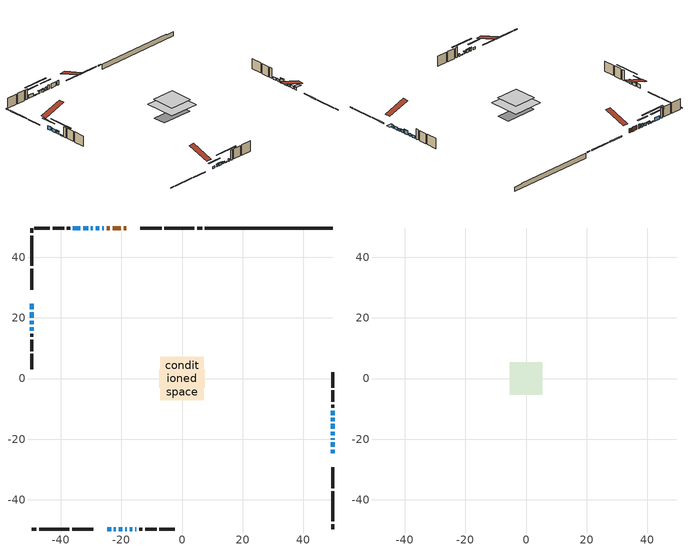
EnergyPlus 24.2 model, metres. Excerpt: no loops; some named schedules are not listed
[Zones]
conditioned space
 floor outside (Floor1 construction): -2.59,-2.59 -2.59,2.59 2.59,2.59 2.59,-2.59 z0.43
 floor adiabatic (AdiabaticFloorConstruction): -7.2,-7.2 -7.2,7.2 7.2,7.2 7.2,-7.2 z2.87
 floor foundation (Slab1 construction): -7.55,-2.97 -7.55,2.97 7.55,2.97 7.55,-2.97 z-1.95
 wall outside (RimJoist1 construction): 6.61,49.6 4.99,49.6 / -49.6,-49.6 -47.98,-49.6 / -49.6,49.6 -49.6,47.98 / 49.6,-49.6 49.6,-47.98 z0.43:0.73
 wall outside (RimJoist2 construction): 4.06,49.6 -5.82,49.6 / -47.05,-49.6 -37.18,-49.6 / -49.6,47.05 -49.6,37.18 / 49.6,-47.05 49.6,-37.18 z0.43:0.73
 wall outside (RimJoist3 construction): -6.74,49.6 -13.74,49.6 / -36.25,-49.6 -29.25,-49.6 / -49.6,36.25 -49.6,29.25 / 49.6,-36.25 49.6,-29.25 z0.43:0.73
 wall outside (AdiabaticWallConstruction 1): -18.39,49.6 -19.21,49.6 / -20.14,49.6 -22.9,49.6 / -23.83,49.6 -24.82,49.6 z0.43:2.46
 wall outside (AdiabaticWallConstruction): 49.6,-24.6 49.6,-23.49 / 49.6,-22.56 49.6,-21.07 / 49.6,-20.15 49.6,-19.64 / 49.6,-18.71 49.6,-17.49 / -22.46,-49.6 -21.84,-49.6 / -20.92,-49.6 -19.7,-49.6 / 49.6,-14.01 49.6,-13 / -15.49,-49.6 -15.07,-49.6 / 49.6,-12.07 49.6,-10.58 z0.43:1.65; -25.74,49.6 -26.36,49.6 / -33.53,49.6 -35.97,49.6 z0.43:2.06; -24.6,-49.6 -23.38,-49.6 / -18.77,-49.6 -18.16,-49.6 z0.43:1.35; -49.6,24.6 -49.6,22.77 z0.43:2.11; 49.6,-16.56 49.6,-14.94 z0.43:2.36; -27.28,49.6 -28.5,49.6 / -29.43,49.6 -30.04,49.6 z0.43:1.5; -49.6,21.85 -49.6,20.02 / -49.6,19.09 -49.6,17.87 z0.43:1.8; -30.97,49.6 -32.6,49.6 z0.43:0.84; -17.23,-49.6 -16.41,-49.6 z0.43:0.79; -49.6,16.94 -49.6,15.72 z0.43:0.89
 wall outside (Wall1 construction): -36.89,49.6 -37.92,49.6 / -14.14,-49.6 -13.11,-49.6 / -49.6,14.79 -49.6,13.76 / 49.6,-9.65 49.6,-8.63 z0.43:5.31
 wall outside (Wall2 construction): -38.85,49.6 -42.64,49.6 / -12.18,-49.6 -8.4,-49.6 / -49.6,12.84 -49.6,9.05 / 49.6,-7.7 49.6,-3.91 z0.43:5.31
 wall outside (Wall3 construction): -43.57,49.6 -48.67,49.6 / -7.47,-49.6 -2.36,-49.6 / -49.6,8.12 -49.6,3.01 / 49.6,-2.98 49.6,2.13 z0.43:5.31
 wall foundation (FoundationWall1 construction): 7.54,49.6,-1.95 7.54,49.6,0.43 45.4,49.6,0.43 45.4,49.6,0.07 49.6,49.6,0.07 49.6,49.6,-1.95
 window (WindowConstruction 13): 49.6,-24.6 49.6,-23.49 z0.43:1.65
 window (WindowConstruction 1): -25.74,49.6 -26.35,49.6 z0.43:2.05
 window (WindowConstruction 2): -24.6,-49.6 -23.38,-49.6 z0.43:1.34
 window (WindowConstruction 3): -49.6,24.6 -49.6,22.77 z0.43:2.11
 window (WindowConstruction 17): 49.6,-22.56 49.6,-21.07 z0.43:1.65
 window (WindowConstruction 18): 49.6,-20.14 49.6,-19.64 z0.43:1.65
 window (WindowConstruction 4): 49.6,-18.71 49.6,-17.49 z0.43:1.65
 window (WindowConstruction 5): 49.6,-16.56 49.6,-14.94 z0.43:2.36
 window (WindowConstruction 6): -27.28,49.6 -28.5,49.6 z0.43:1.5
 window (WindowConstruction 7): -29.43,49.6 -30.04,49.6 z0.43:1.5
 window (WindowConstruction 8): -22.46,-49.6 -21.85,-49.6 z0.43:1.65
 window (WindowConstruction 9): -20.92,-49.6 -19.7,-49.6 z0.43:1.65
 window (WindowConstruction 10): -18.77,-49.6 -18.16,-49.6 z0.43:1.34
 window (WindowConstruction 11): -49.6,21.85 -49.6,20.02 z0.43:1.8
 window (WindowConstruction 12): -49.6,19.09 -49.6,17.87 z0.43:1.8
 window (WindowConstruction 19): -30.97,49.6 -32.6,49.6 z0.43:0.84
 window (WindowConstruction 14): 49.6,-14.01 49.6,-13 z0.43:1.65
 window (WindowConstruction 20): -17.23,-49.6 -16.42,-49.6 z0.43:0.79
 window (WindowConstruction 21): -49.6,16.94 -49.6,15.72 z0.43:0.89
 window (WindowConstruction 15): -15.49,-49.6 -15.07,-49.6 z0.43:1.65
 window (WindowConstruction 16): 49.6,-12.07 49.6,-10.58 z0.43:1.65
 window (WindowConstruction): -33.53,49.6 -35.96,49.6 z0.43:2.05
 door (Door): -18.39,49.6 -19.21,49.6 z0.43:2.46
 door (Door 1): -20.14,49.6 -22.9,49.6 z0.43:2.46
 door (Door 2): -23.83,49.6 -24.82,49.6 z0.43:2.46
 ceiling adiabatic (AdiabaticFloorConstruction): 7.2,-7.2 7.2,7.2 -7.2,7.2 -7.2,-7.2 z2.87
attic - vented
 floor to conditioned space (Floor2 construction Reversed): -5.43,-5.43 -5.43,5.43 5.43,5.43 5.43,-5.43 z5.31
 roof outside (Roof1 construction): -17.46,49.6,5.31 -17.46,39.03,8.83 -14.67,39.03,8.83 -14.67,49.6,5.31; -25.53,-49.6,5.31 -25.53,-39.03,8.83 -28.32,-39.03,8.83 -28.32,-49.6,5.31; -49.6,25.53,5.31 -39.03,25.53,8.83 -39.03,28.32,8.83 -49.6,28.32,5.31; 49.6,-25.53,5.31 39.03,-25.53,8.83 39.03,-28.32,8.83 49.6,-28.32,5.31
shading: 49.6,-23.19 49.6,-24.9 52.04,-24.9 52.04,-23.19 z1.95; -28.99,49.6 -23.11,49.6 -23.11,50.01 -28.99,50.01 z4.69; -20.74,-49.6 -27.24,-49.6 -27.24,-50.01 -20.74,-50.01 z3.98; -49.6,20.14 -49.6,27.24 -50.01,27.24 -50.01,20.14 z4.75; 49.6,-17.29 49.6,-18.91 50.01,-18.91 50.01,-17.29 z1.85; 49.6,-14.74 49.6,-16.76 50.01,-16.76 50.01,-14.74 z2.56; -28.7,49.6 -27.08,49.6 -27.08,50.01 -28.7,50.01 z1.7; -30.24,49.6 -29.23,49.6 -29.23,50.01 -30.24,50.01 z1.7; -21.64,-49.6 -22.66,-49.6 -22.66,-50.01 -21.64,-50.01 z1.85; -19.5,-49.6 -21.12,-49.6 -21.12,-50.01 -19.5,-50.01 z1.85; -17.96,-49.6 -18.97,-49.6 -18.97,-50.01 -17.96,-50.01 z1.55; -49.6,19.82 -49.6,22.05 -50.01,22.05 -50.01,19.82 z2; -49.6,17.67 -49.6,19.29 -50.01,19.29 -50.01,17.67 z2; -37.98,49.6 -25.59,49.6 -25.59,50.01 -37.98,50.01 z6.22; -11.04,-49.6 -22.61,-49.6 -22.61,-50.01 -11.04,-50.01 z6.17; -49.6,10.34 -49.6,22.32 -50.01,22.32 -50.01,10.34 z6.27; -38.6,49.6 -30.89,49.6 -30.89,50.01 -38.6,50.01 z4.69
[Building]
Building 1: Terrain=Suburbs
[Site:Location]
Toronto City Centre_ON: Latitude {deg}=43.63; Longitude {deg}=-79.39; Time Zone {hr}=-5; Elevation {m}=77; Keep Site Location Information=Yes
[Site:GroundTemperature:Shallow]
5.01852, 3.26908, 3.12898, 3.95918, 7.29196, 10.6092, 13.4851, 15.3069, 15.4617, 13.9799, 11.1774, 7.9619
[Site:WaterMainsTemperature]
Calculation Method=Schedule; Temperature Schedule=mains temperature schedule
[Material] Roughness=Rough; Thermal Absorptance=0.9
Name | Thickness {m} | Conductivity {W/m-K} | Density {kg/m3} | Specific Heat {J/kg-K} | Solar Absorptance | Visible Absorptance
asphalt or fiberglass shingles | 0.00635 | 0.162714 | 1121.4 | 1465.45 | 0.4 | 0.4
ceiling loosefill ins | 0.254 | 0.0480833 | 16.02 | 1046.75 | 0.7 | 0.7
ceiling stud and cavity | 0.1397 | 0.0899514 | 65.682 | 1177.47 | 0.7 | 0.7
concrete 4.0 in. | 0.1016 | 1.803125 | 2242.8 | 837.4 | 0.7 | 0.7
concrete 8.0 in. | 0.2032 | 1.803125 | 2242.8 | 837.4 | 0.7 | 0.7
door material | 0.04445 | 0.053851 | 512.64 | 1214.23 | 0.7 | 0.7
exterior vertical ins | 0.00260004 | 0.029427 | 32.04 | 1214.23 | 0.7 | 0.7
floor covering | 0.0127 | 0.0433444 | 54.468 | 1339.84 | 0.6 | 0.6
floor rigid ins; rim joist rigid ins; wall rigid ins | 0.051816 | 0.029427 | 32.04 | 1214.23 | 0.7 | 0.7
floor rigid ins 1; wall rigid ins 1 | 0.512978 | 0.029427 | 32.04 | 1214.23 | 0.7 | 0.7
floor stud and cavity | 0.1397 | 0.0761253 | 92.3553 | 1139.71 | 0.7 | 0.7
floor stud and cavity 1 | 0.1397 | 1.75129 | 37.0049 | 1207.88 | 0.7 | 0.7
furniture material conditioned space 1 | 0.1524 | 0.115458 | 640.8 | 1214.23 | 0.6 | 0.6
gypsum board | 0.0127 | 0.160291 | 801 | 837.4 | 0.6 | 0.6
gypsum board 1 | 0.0127 | 0.160291 | 801 | 837.4 | 0.7 | 0.7
osb sheathing 0.5 in. | 0.0127 | 0.115458 | 512.64 | 1214.23 | 0.7 | 0.7
osb sheathing 0.75 in. | 0.01905 | 0.115458 | 512.64 | 1214.23 | 0.7 | 0.7
osb sheathing 2.0 in. | 0.0508 | 0.115458 | 512.64 | 1214.23 | 0.7 | 0.7
rim joist stud and cavity | 0.0508 | 0.0448274 | 125.044 | 1163.47 | 0.6 | 0.6
rim joist stud and cavity 1 | 0.0508 | 0.0346098 | 125.044 | 1163.47 | 0.6 | 0.6
rim joist stud and cavity 2 | 0.0508 | 0.0348186 | 125.044 | 1163.47 | 0.6 | 0.6
wall stud and cavity | 0.1397 | 0.469481 | 139.0536 | 1170.24 | 0.7 | 0.7
wall stud and cavity 1 | 0.1397 | 0.163249 | 139.0536 | 1170.24 | 0.7 | 0.7
wall stud and cavity 2 | 0.1397 | 0.162248 | 139.0536 | 1170.24 | 0.7 | 0.7
wall stud and cavity 3 | 0.0889 | 0.380278 | 52.3479 | 1209.89 | 0.7 | 0.7
wall stud and cavity 4 | 0.0889 | 0.391764 | 83.0341 | 1211.67 | 0.7 | 0.7
wood siding | 0.0254 | 0.102417 | 544.68 | 1172.36 | 0.4 | 0.4
wood siding 1; wood siding 2; wood siding 3 | 0.0254 | 0.102417 | 544.68 | 1172.36 | 0.7 | 0.7
[WindowMaterial:SimpleGlazingSystem]
Name | U-Factor {W/m2-K} | Solar Heat Gain Coefficient
WindowMaterial | 2.3893 | 0.58
WindowMaterial 1 | 2.83105 | 0.37
WindowMaterial 10 | 2.40861 | 0.57
WindowMaterial 11 | 2.475608 | 0.57
WindowMaterial 12 | 2.59541 | 0.53
WindowMaterial 13 | 6.76988 | 0.73
WindowMaterial 14 | 2.455735 | 0.58
WindowMaterial 15 | 6.69323 | 0.75
WindowMaterial 16 | 6.83007 | 0.71
WindowMaterial 17 | 2.79414 | 0.36
WindowMaterial 18 | 2.82537 | 0.34
WindowMaterial 19 | 2.70613 | 0.42
WindowMaterial 2 | 2.59371 | 0.47
WindowMaterial 3 | 2.33706 | 0.61
WindowMaterial 4 | 2.56135 | 0.49
WindowMaterial 5 | 2.33536 | 0.61
WindowMaterial 6 | 2.44381 | 0.55
WindowMaterial 7 | 2.574973 | 0.49
WindowMaterial 8 | 2.42394 | 0.56
WindowMaterial 9 | 2.36148 | 0.59
[Construction]
AdiabaticFloorConstruction: floor stud and cavity 1, floor rigid ins 1, osb sheathing 0.75 in., floor covering
AdiabaticWallConstruction: wood siding 2, wall rigid ins 1, wall stud and cavity 3, gypsum board
AdiabaticWallConstruction 1: wood siding 3, wall rigid ins 1, wall stud and cavity 3, gypsum board
Door; Door 1; Door 2: door material
Floor1 construction: floor stud and cavity, floor rigid ins, osb sheathing 0.75 in., floor covering
Floor2 construction Reversed: gypsum board, ceiling stud and cavity, ceiling loosefill ins
FoundationWall1 construction: concrete 8.0 in., gypsum board 1
furniture construction conditioned space 1: furniture material conditioned space 1
PartitionWallConstruction: gypsum board, wall stud and cavity 4, gypsum board
RimJoist1 construction: wood siding 1, rim joist rigid ins, osb sheathing 2.0 in., rim joist stud and cavity
RimJoist2 construction: wood siding 1, rim joist rigid ins, osb sheathing 2.0 in., rim joist stud and cavity 1
RimJoist3 construction: wood siding 1, rim joist rigid ins, osb sheathing 2.0 in., rim joist stud and cavity 2
Roof1 construction: asphalt or fiberglass shingles
Slab1 construction: concrete 4.0 in.
Wall1 construction: wood siding, wall rigid ins, osb sheathing 0.5 in., wall stud and cavity, gypsum board
Wall2 construction: wood siding, wall rigid ins, osb sheathing 0.5 in., wall stud and cavity 1, gypsum board
Wall3 construction: wood siding, wall rigid ins, osb sheathing 0.5 in., wall stud and cavity 2, gypsum board
WindowConstruction: WindowMaterial
WindowConstruction 1: WindowMaterial 1
WindowConstruction 10; WindowConstruction 2: WindowMaterial 2
WindowConstruction 11: WindowMaterial 9
WindowConstruction 12: WindowMaterial 10
WindowConstruction 13: WindowMaterial 11
WindowConstruction 14: WindowMaterial 12
WindowConstruction 15: WindowMaterial 13
WindowConstruction 16: WindowMaterial 14
WindowConstruction 17: WindowMaterial 15
WindowConstruction 18: WindowMaterial 16
WindowConstruction 19: WindowMaterial 17
WindowConstruction 20: WindowMaterial 18
WindowConstruction 21: WindowMaterial 19
WindowConstruction 3: WindowMaterial 3
WindowConstruction 4; WindowConstruction 8: WindowMaterial 4
WindowConstruction 5: WindowMaterial 5
WindowConstruction 6: WindowMaterial 6
WindowConstruction 7: WindowMaterial 7
WindowConstruction 9: WindowMaterial 8
[Zone] Multiplier=1; Part of Total Floor Area=Yes
Name | Volume {m3}
attic - vented | 67.4628
conditioned space | 801.2
[Space]
Name | Zone | Volume {m3}
attic - vented 1 | attic - vented | 67.4628
conditioned space 1 | conditioned space | 801.2
[ZoneInfiltration:EffectiveLeakageArea]
infil attic - vented 1: Zone or Space=attic - vented 1; Schedule=Always On Discrete; Effective Air Leakage Area {cm2}=4963.79; Stack Coefficient=0.000245133; Wind Coefficient=1.05784e-05
[ZoneMixing]
whole house fan mix: Zone or Space=attic - vented; Schedule=Always On Continuous; Design Flow Rate Calculation Method=Flow/Zone; Design Flow Rate {m3/s}=0; Source Zone or Space=conditioned space
[SurfaceProperty:ExposedFoundationPerimeter]
Slab1: Exposed Perimeter Calculation Method=TotalExposedPerimeter; Total Exposed Perimeter {m}=42.063
[InternalMass] Zone or ZoneList=conditioned space; Space or SpaceList=conditioned space 1
Name | Construction | Surface Area {m2}
furniture mass conditioned space 1 | furniture construction conditioned space 1 | 129.564
partition wall mass | PartitionWallConstruction | 323.91
[Lights]
interior lighting: Zone or ZoneList or Space or SpaceList=conditioned space 1; Schedule=interior lighting schedule; Design Level Calculation Method=LightingLevel; Lighting Level {W}=343.2; Return Air Fraction=0; Fraction Radiant=0.6; Fraction Visible=0.2; Fraction Replaceable=1
[People]
occupants: Zone or ZoneList or Space or SpaceList=conditioned space 1; Number of People Schedule=occupants schedule; Number of People Calculation Method=People; Number of People=3; Fraction Radiant=0.314171; Sensible Heat Fraction=0.56303; Activity Level Schedule=occupants activity schedule; Carbon Dioxide Generation Rate {m3/s-W}=0; Enable ASHRAE 55 Comfort Warnings=No; Mean Radiant Temperature Calculation Type=EnclosureAveraged
[ElectricEquipment] Zone or ZoneList or Space or SpaceList=conditioned space 1; Design Level Calculation Method=EquipmentLevel
Name | Schedule | Design Level {W} | Fraction Latent | Fraction Radiant | Fraction Lost
clothes dryer | clothes dryer schedule | 140.772 | 0.015 | 0.081 | 0.85
clothes washer | clothes washer schedule | 32.1985 | 0.03 | 0.162 | 0.7
cooking range | cooking range schedule | 215.147 | 0.08 | 0.432 | 0.2
dishwasher | dishwasher schedule | 66.8632 | 0.3 | 0.18 | 0.4
fridge | fridge schedule | 72.9452 | 0 | 0.6 | 0
mech vent bath fan 0 | mech vent bath fan 0 schedule | 50.2 | 0 | 0 | 1
mech vent bath fan 1 | mech vent bath fan 1 schedule | 50.2 | 0 | 0 | 1
mech vent bath fan 2 | mech vent bath fan 2 schedule | 50.2 | 0 | 0 | 1
mech vent house fan | mech vent house fan schedule | 0 | 0 | 0 | 1
mech vent house fan cfis | mech vent house fan cfis schedule | 0 | 0 | 0 | 0
mech vent range fan 0 | mech vent range fan 0 schedule | 57 | 0 | 0 | 1
misc plug loads | misc plug loads schedule | 494.7 | 0.045 | 0.513 | 0.1
whole house fan | Always On Discrete | 0 | 0 | 0 | 1
[OtherEquipment] Zone or ZoneList or Space or SpaceList=conditioned space 1; Design Level Calculation Method=EquipmentLevel
Name | Fuel Type | Schedule | Design Level {W} | Fraction Latent | Fraction Radiant | Fraction Lost
clothes dryer 1 | Electricity | clothes dryer schedule | 0 | 0.015 | 0.081 | 0.85
cooking range 1 | Electricity | cooking range schedule | 0 | 0.08 | 0.432 | 0.2
general water use latent | None | general water use schedule | 62.594 | 1 | 0 | 0
general water use sensible | None | general water use schedule | -61.6891 | 0 | 0.6 | 0
mech vent house fan latent load | None | Always On Discrete | 0 | 1 | 0 | 0
mech vent house fan sensible load | None | Always On Discrete | 0 | 0 | 0 | 0
water heater energy adjustment1 | NaturalGas | Always On Discrete | 0.01 | 0 | 0 | 1
[ZoneInfiltration:DesignFlowRate] Zone or ZoneList or Space or SpaceList=conditioned space 1; Schedule=Always On Discrete; Design Flow Rate Calculation Method=Flow/Zone; Design Flow Rate {m3/s}=0
infil flow; natural vent flow; whole house fan flow
[Foundation:Kiva]
Foundation Kiva 1: Initial Indoor Air Temperature {C}=18; Wall Height Above Grade {m}=0.430012; Wall Depth Below Slab {m}=0.2032; Custom Block Material Name 1=exterior vertical ins; Custom Block Depth 1 {m}=2.38; Custom Block X Position 1 {m}=0.2159; Custom Block Z Position 1 {m}=0
[Foundation:Kiva:Settings]
Soil Conductivity {W/m-K}=0.849921; Soil Density {kg/m3}=1842.3; Soil Specific Heat {J/kg-K}=418.7; Ground Solar Absorptivity=0.9; Ground Thermal Absorptivity=0.9; Ground Surface Roughness {m}=0.03; Far-Field Width {m}=40; Deep-Ground Boundary Condition=ZeroFlux; Deep-Ground Depth {m}=40; Minimum Cell Dimension {m}=0.2; Maximum Cell Growth Coefficient=3; Simulation Timestep=Timestep
[Exterior:Lights]
exterior lighting: Schedule=exterior lighting schedule; Design Level {W}=75.6
[Schedule:Constant]
Name | Hourly Value
Always On Continuous; mech vent house fan schedule; mech vent house fan cfis schedule; Always On Discrete | 1
occupants activity schedule | 117.228
fridge schedule | 0
[Schedule:Week:Daily]
interior lighting schedule Week Rule - Jan1-Jan27: interior lighting schedule day, interior lighting schedule day, interior lighting schedule day, interior lighting schedule day, interior lighting schedule day, interior lighting schedule day, interior lighting schedule day, interior lighting schedule default day, interior lighting schedule default day, interior lighting schedule default day, interior lighting schedule default day, interior lighting schedule default day
interior lighting schedule Week Rule - Jan28-Feb3: interior lighting schedule day, interior lighting schedule day, interior lighting schedule day, interior lighting schedule day, interior lighting schedule day 1, interior lighting schedule day 1, interior lighting schedule day 1, interior lighting schedule default day, interior lighting schedule default day, interior lighting schedule default day, interior lighting schedule default day, interior lighting schedule default day
interior lighting schedule Week Rule - Feb4-Feb24: interior lighting schedule day 1, interior lighting schedule day 1, interior lighting schedule day 1, interior lighting schedule day 1, interior lighting schedule day 1, interior lighting schedule day 1, interior lighting schedule day 1, interior lighting schedule default day, interior lighting schedule default day, interior lighting schedule default day, interior lighting schedule default day, interior lighting schedule default day
interior lighting schedule Week Rule - Feb25-Mar3: interior lighting schedule day 1, interior lighting schedule day 1, interior lighting schedule day 1, interior lighting schedule day 1, interior lighting schedule day 2, interior lighting schedule day 2, interior lighting schedule day 2, interior lighting schedule default day, interior lighting schedule default day, interior lighting schedule default day, interior lighting schedule default day, interior lighting schedule default day
interior lighting schedule Week Rule - Mar4-Mar31: interior lighting schedule day 2, interior lighting schedule day 2, interior lighting schedule day 2, interior lighting schedule day 2, interior lighting schedule day 2, interior lighting schedule day 2, interior lighting schedule day 2, interior lighting schedule default day, interior lighting schedule default day, interior lighting schedule default day, interior lighting schedule default day, interior lighting schedule default day
interior lighting schedule Week Rule - Apr1-Apr28: interior lighting schedule day 3, interior lighting schedule day 3, interior lighting schedule day 3, interior lighting schedule day 3, interior lighting schedule day 3, interior lighting schedule day 3, interior lighting schedule day 3, interior lighting schedule default day, interior lighting schedule default day, interior lighting schedule default day, interior lighting schedule default day, interior lighting schedule default day
interior lighting schedule Week Rule - Apr29-May5: interior lighting schedule day 3, interior lighting schedule day 3, interior lighting schedule day 4, interior lighting schedule day 4, interior lighting schedule day 4, interior lighting schedule day 4, interior lighting schedule day 4, interior lighting schedule default day, interior lighting schedule default day, interior lighting schedule default day, interior lighting schedule default day, interior lighting schedule default day
interior lighting schedule Week Rule - May6-May26: interior lighting schedule day 4, interior lighting schedule day 4, interior lighting schedule day 4, interior lighting schedule day 4, interior lighting schedule day 4, interior lighting schedule day 4, interior lighting schedule day 4, interior lighting schedule default day, interior lighting schedule default day, interior lighting schedule default day, interior lighting schedule default day, interior lighting schedule default day
interior lighting schedule Week Rule - May27-Jun2: interior lighting schedule day 4, interior lighting schedule day 4, interior lighting schedule day 4, interior lighting schedule day 4, interior lighting schedule day 4, interior lighting schedule day 5, interior lighting schedule day 5, interior lighting schedule default day, interior lighting schedule default day, interior lighting schedule default day, interior lighting schedule default day, interior lighting schedule default day
interior lighting schedule Week Rule - Jun3-Jun30: interior lighting schedule day 5, interior lighting schedule day 5, interior lighting schedule day 5, interior lighting schedule day 5, interior lighting schedule day 5, interior lighting schedule day 5, interior lighting schedule day 5, interior lighting schedule default day, interior lighting schedule default day, interior lighting schedule default day, interior lighting schedule default day, interior lighting schedule default day
interior lighting schedule Week Rule - Jul1-Jul28: interior lighting schedule day 6, interior lighting schedule day 6, interior lighting schedule day 6, interior lighting schedule day 6, interior lighting schedule day 6, interior lighting schedule day 6, interior lighting schedule day 6, interior lighting schedule default day, interior lighting schedule default day, interior lighting schedule default day, interior lighting schedule default day, interior lighting schedule default day
interior lighting schedule Week Rule - Jul29-Aug4: interior lighting schedule day 6, interior lighting schedule day 6, interior lighting schedule day 6, interior lighting schedule day 7, interior lighting schedule day 7, interior lighting schedule day 7, interior lighting schedule day 7, interior lighting schedule default day, interior lighting schedule default day, interior lighting schedule default day, interior lighting schedule default day, interior lighting schedule default day
interior lighting schedule Week Rule - Aug5-Aug25: interior lighting schedule day 7, interior lighting schedule day 7, interior lighting schedule day 7, interior lighting schedule day 7, interior lighting schedule day 7, interior lighting schedule day 7, interior lighting schedule day 7, interior lighting schedule default day, interior lighting schedule default day, interior lighting schedule default day, interior lighting schedule default day, interior lighting schedule default day
interior lighting schedule Week Rule - Aug26-Sep1: interior lighting schedule day 7, interior lighting schedule day 7, interior lighting schedule day 7, interior lighting schedule day 7, interior lighting schedule day 7, interior lighting schedule day 7, interior lighting schedule day 8, interior lighting schedule default day, interior lighting schedule default day, interior lighting schedule default day, interior lighting schedule default day, interior lighting schedule default day
interior lighting schedule Week Rule - Sep2-Sep29: interior lighting schedule day 8, interior lighting schedule day 8, interior lighting schedule day 8, interior lighting schedule day 8, interior lighting schedule day 8, interior lighting schedule day 8, interior lighting schedule day 8, interior lighting schedule default day, interior lighting schedule default day, interior lighting schedule default day, interior lighting schedule default day, interior lighting schedule default day
interior lighting schedule Week Rule - Sep30-Oct6: interior lighting schedule day 8, interior lighting schedule day 9, interior lighting schedule day 9, interior lighting schedule day 9, interior lighting schedule day 9, interior lighting schedule day 9, interior lighting schedule day 9, interior lighting schedule default day, interior lighting schedule default day, interior lighting schedule default day, interior lighting schedule default day, interior lighting schedule default day
interior lighting schedule Week Rule - Oct7-Oct27: interior lighting schedule day 9, interior lighting schedule day 9, interior lighting schedule day 9, interior lighting schedule day 9, interior lighting schedule day 9, interior lighting schedule day 9, interior lighting schedule day 9, interior lighting schedule default day, interior lighting schedule default day, interior lighting schedule default day, interior lighting schedule default day, interior lighting schedule default day
interior lighting schedule Week Rule - Oct28-Nov3: interior lighting schedule day 9, interior lighting schedule day 9, interior lighting schedule day 9, interior lighting schedule day 9, interior lighting schedule day 10, interior lighting schedule day 10, interior lighting schedule day 10, interior lighting schedule default day, interior lighting schedule default day, interior lighting schedule default day, interior lighting schedule default day, interior lighting schedule default day
interior lighting schedule Week Rule - Nov4-Nov24: interior lighting schedule day 10, interior lighting schedule day 10, interior lighting schedule day 10, interior lighting schedule day 10, interior lighting schedule day 10, interior lighting schedule day 10, interior lighting schedule day 10, interior lighting schedule default day, interior lighting schedule default day, interior lighting schedule default day, interior lighting schedule default day, interior lighting schedule default day
interior lighting schedule Week Rule - Nov25-Dec1: interior lighting schedule day 10, interior lighting schedule day 10, interior lighting schedule day 10, interior lighting schedule day 10, interior lighting schedule day 10, interior lighting schedule day 10, interior lighting schedule day 11, interior lighting schedule default day, interior lighting schedule default day, interior lighting schedule default day, interior lighting schedule default day, interior lighting schedule default day
interior lighting schedule Week Rule - Dec2-Dec31: interior lighting schedule day 11, interior lighting schedule day 11, interior lighting schedule day 11, interior lighting schedule day 11, interior lighting schedule day 11, interior lighting schedule day 11, interior lighting schedule day 11, interior lighting schedule default day, interior lighting schedule default day, interior lighting schedule default day, interior lighting schedule default day, interior lighting schedule default day
occupants schedule Week Rule - Jan1-Dec31: occupants schedule day, occupants schedule day, occupants schedule day, occupants schedule day, occupants schedule day, occupants schedule day, occupants schedule day, occupants schedule default day, occupants schedule default day, occupants schedule default day, occupants schedule default day, occupants schedule default day
clothes dryer schedule Week Rule - Jan1-Dec31: clothes dryer schedule day, clothes dryer schedule day, clothes dryer schedule day, clothes dryer schedule day, clothes dryer schedule day, clothes dryer schedule day, clothes dryer schedule day, clothes dryer schedule default day, clothes dryer schedule default day, clothes dryer schedule default day, clothes dryer schedule default day, clothes dryer schedule default day
clothes washer schedule Week Rule - Jan1-Dec31: clothes washer schedule day, clothes washer schedule day, clothes washer schedule day, clothes washer schedule day, clothes washer schedule day, clothes washer schedule day, clothes washer schedule day, clothes washer schedule default day, clothes washer schedule default day, clothes washer schedule default day, clothes washer schedule default day, clothes washer schedule default day
cooking range schedule Week Rule - Jan1-Dec31: cooking range schedule day, cooking range schedule day, cooking range schedule day, cooking range schedule day, cooking range schedule day, cooking range schedule day, cooking range schedule day, cooking range schedule default day, cooking range schedule default day, cooking range schedule default day, cooking range schedule default day, cooking range schedule default day
dishwasher schedule Week Rule - Jan1-Dec31: dishwasher schedule day, dishwasher schedule day, dishwasher schedule day, dishwasher schedule day, dishwasher schedule day, dishwasher schedule day, dishwasher schedule day, dishwasher schedule default day, dishwasher schedule default day, dishwasher schedule default day, dishwasher schedule default day, dishwasher schedule default day
mech vent bath fan 0 schedule Week Rule - Jan1-Dec31: mech vent bath fan 0 schedule day, mech vent bath fan 0 schedule day, mech vent bath fan 0 schedule day, mech vent bath fan 0 schedule day, mech vent bath fan 0 schedule day, mech vent bath fan 0 schedule day, mech vent bath fan 0 schedule day, mech vent bath fan 0 schedule default day, mech vent bath fan 0 schedule default day, mech vent bath fan 0 schedule default day, mech vent bath fan 0 schedule default day, mech vent bath fan 0 schedule default day
mech vent bath fan 1 schedule Week Rule - Jan1-Dec31: mech vent bath fan 1 schedule day, mech vent bath fan 1 schedule day, mech vent bath fan 1 schedule day, mech vent bath fan 1 schedule day, mech vent bath fan 1 schedule day, mech vent bath fan 1 schedule day, mech vent bath fan 1 schedule day, mech vent bath fan 1 schedule default day, mech vent bath fan 1 schedule default day, mech vent bath fan 1 schedule default day, mech vent bath fan 1 schedule default day, mech vent bath fan 1 schedule default day
mech vent bath fan 2 schedule Week Rule - Jan1-Dec31: mech vent bath fan 2 schedule day, mech vent bath fan 2 schedule day, mech vent bath fan 2 schedule day, mech vent bath fan 2 schedule day, mech vent bath fan 2 schedule day, mech vent bath fan 2 schedule day, mech vent bath fan 2 schedule day, mech vent bath fan 2 schedule default day, mech vent bath fan 2 schedule default day, mech vent bath fan 2 schedule default day, mech vent bath fan 2 schedule default day, mech vent bath fan 2 schedule default day
mech vent range fan 0 schedule Week Rule - Jan1-Dec31: mech vent range fan 0 schedule day, mech vent range fan 0 schedule day, mech vent range fan 0 schedule day, mech vent range fan 0 schedule day, mech vent range fan 0 schedule day, mech vent range fan 0 schedule day, mech vent range fan 0 schedule day, mech vent range fan 0 schedule default day, mech vent range fan 0 schedule default day, mech vent range fan 0 schedule default day, mech vent range fan 0 schedule default day, mech vent range fan 0 schedule default day
misc plug loads schedule Week Rule - Jan1-Dec31: misc plug loads schedule day, misc plug loads schedule day, misc plug loads schedule day, misc plug loads schedule day, misc plug loads schedule day, misc plug loads schedule day, misc plug loads schedule day, misc plug loads schedule default day, misc plug loads schedule default day, misc plug loads schedule default day, misc plug loads schedule default day, misc plug loads schedule default day
general water use schedule Week Rule - Jan1-Dec31: general water use schedule day, general water use schedule day, general water use schedule day, general water use schedule day, general water use schedule day, general water use schedule day, general water use schedule day, general water use schedule default day, general water use schedule default day, general water use schedule default day, general water use schedule default day, general water use schedule default day
exterior lighting schedule Week Rule - Jan1-Jan27: exterior lighting schedule day, exterior lighting schedule day, exterior lighting schedule day, exterior lighting schedule day, exterior lighting schedule day, exterior lighting schedule day, exterior lighting schedule day, exterior lighting schedule default day, exterior lighting schedule default day, exterior lighting schedule default day, exterior lighting schedule default day, exterior lighting schedule default day
exterior lighting schedule Week Rule - Jan28-Feb3: exterior lighting schedule day, exterior lighting schedule day, exterior lighting schedule day, exterior lighting schedule day, exterior lighting schedule day 1, exterior lighting schedule day 1, exterior lighting schedule day 1, exterior lighting schedule default day, exterior lighting schedule default day, exterior lighting schedule default day, exterior lighting schedule default day, exterior lighting schedule default day
exterior lighting schedule Week Rule - Feb4-Feb24: exterior lighting schedule day 1, exterior lighting schedule day 1, exterior lighting schedule day 1, exterior lighting schedule day 1, exterior lighting schedule day 1, exterior lighting schedule day 1, exterior lighting schedule day 1, exterior lighting schedule default day, exterior lighting schedule default day, exterior lighting schedule default day, exterior lighting schedule default day, exterior lighting schedule default day
exterior lighting schedule Week Rule - Feb25-Mar3: exterior lighting schedule day 1, exterior lighting schedule day 1, exterior lighting schedule day 1, exterior lighting schedule day 1, exterior lighting schedule day 2, exterior lighting schedule day 2, exterior lighting schedule day 2, exterior lighting schedule default day, exterior lighting schedule default day, exterior lighting schedule default day, exterior lighting schedule default day, exterior lighting schedule default day
[Schedule:Year]
interior lighting schedule: interior lighting schedule Week Rule - Jan1-Jan27, 1, 1, 1, 27, interior lighting schedule Week Rule - Jan28-Feb3, 1, 28, 2, 3, interior lighting schedule Week Rule - Feb4-Feb24, 2, 4, 2, 24, interior lighting schedule Week Rule - Feb25-Mar3, 2, 25, 3, 3, interior lighting schedule Week Rule - Mar4-Mar31, 3, 4, 3, 31, interior lighting schedule Week Rule - Apr1-Apr28, 4, 1, 4, 28, interior lighting schedule Week Rule - Apr29-May5, 4, 29, 5, 5, interior lighting schedule Week Rule - May6-May26, 5, 6, 5, 26, interior lighting schedule Week Rule - May27-Jun2, 5, 27, 6, 2, interior lighting schedule Week Rule - Jun3-Jun30, 6, 3, 6, 30, interior lighting schedule Week Rule - Jul1-Jul28, 7, 1, 7, 28, interior lighting schedule Week Rule - Jul29-Aug4, 7, 29, 8, 4, interior lighting schedule Week Rule - Aug5-Aug25, 8, 5, 8, 25, interior lighting schedule Week Rule - Aug26-Sep1, 8, 26, 9, 1, interior lighting schedule Week Rule - Sep2-Sep29, 9, 2, 9, 29, interior lighting schedule Week Rule - Sep30-Oct6, 9, 30, 10, 6, interior lighting schedule Week Rule - Oct7-Oct27, 10, 7, 10, 27, interior lighting schedule Week Rule - Oct28-Nov3, 10, 28, 11, 3, interior lighting schedule Week Rule - Nov4-Nov24, 11, 4, 11, 24, interior lighting schedule Week Rule - Nov25-Dec1, 11, 25, 12, 1, interior lighting schedule Week Rule - Dec2-Dec31, 12, 2, 12, 31
occupants schedule: occupants schedule Week Rule - Jan1-Dec31, 1, 1, 12, 31
clothes dryer schedule: clothes dryer schedule Week Rule - Jan1-Dec31, 1, 1, 12, 31
clothes washer schedule: clothes washer schedule Week Rule - Jan1-Dec31, 1, 1, 12, 31
cooking range schedule: cooking range schedule Week Rule - Jan1-Dec31, 1, 1, 12, 31
dishwasher schedule: dishwasher schedule Week Rule - Jan1-Dec31, 1, 1, 12, 31
mech vent bath fan 0 schedule: mech vent bath fan 0 schedule Week Rule - Jan1-Dec31, 1, 1, 12, 31
mech vent bath fan 1 schedule: mech vent bath fan 1 schedule Week Rule - Jan1-Dec31, 1, 1, 12, 31
mech vent bath fan 2 schedule: mech vent bath fan 2 schedule Week Rule - Jan1-Dec31, 1, 1, 12, 31
mech vent range fan 0 schedule: mech vent range fan 0 schedule Week Rule - Jan1-Dec31, 1, 1, 12, 31
misc plug loads schedule: misc plug loads schedule Week Rule - Jan1-Dec31, 1, 1, 12, 31
general water use schedule: general water use schedule Week Rule - Jan1-Dec31, 1, 1, 12, 31
exterior lighting schedule: exterior lighting schedule Week Rule - Jan1-Jan27, 1, 1, 1, 27, exterior lighting schedule Week Rule - Jan28-Feb3, 1, 28, 2, 3, exterior lighting schedule Week Rule - Feb4-Feb24, 2, 4, 2, 24, exterior lighting schedule Week Rule - Feb25-Mar3, 2, 25, 3, 3, exterior lighting schedule Week Rule - Mar4-Mar31, 3, 4, 3, 31, exterior lighting schedule Week Rule - Apr1-Apr28, 4, 1, 4, 28, exterior lighting schedule Week Rule - Apr29-May5, 4, 29, 5, 5, exterior lighting schedule Week Rule - May6-May26, 5, 6, 5, 26, exterior lighting schedule Week Rule - May27-Jun2, 5, 27, 6, 2, exterior lighting schedule Week Rule - Jun3-Jun30, 6, 3, 6, 30, exterior lighting schedule Week Rule - Jul1-Jul28, 7, 1, 7, 28, exterior lighting schedule Week Rule - Jul29-Aug4, 7, 29, 8, 4, exterior lighting schedule Week Rule - Aug5-Aug25, 8, 5, 8, 25, exterior lighting schedule Week Rule - Aug26-Sep1, 8, 26, 9, 1, exterior lighting schedule Week Rule - Sep2-Sep29, 9, 2, 9, 29, exterior lighting schedule Week Rule - Sep30-Oct6, 9, 30, 10, 6, exterior lighting schedule Week Rule - Oct7-Oct27, 10, 7, 10, 27, exterior lighting schedule Week Rule - Oct28-Nov3, 10, 28, 11, 3, exterior lighting schedule Week Rule - Nov4-Nov24, 11, 4, 11, 24, exterior lighting schedule Week Rule - Nov25-Dec1, 11, 25, 12, 1, exterior lighting schedule Week Rule - Dec2-Dec31, 12, 2, 12, 31
[Schedule:Compact]
mains temperature schedule: Through: 01/01, For: AllDays, Until: 24:00, 8.80333, Through: 01/02, For: AllDays, Until: 24:00, 8.74333, Through: 01/03, For: AllDays, Until: 24:00, 8.68389, Through: 01/04, For: AllDays, Until: 24:00, 8.62611, Through: 01/05, For: AllDays, Until: 24:00, 8.56944, Through: 01/06, For: AllDays, Until: 24:00, 8.51389, Through: 01/07, For: AllDays, Until: 24:00, 8.45944, Through: 01/08, For: AllDays, Until: 24:00, 8.40611, Through: 01/09, For: AllDays, Until: 24:00, 8.35389, Through: 01/10, For: AllDays, Until: 24:00, 8.30278, Through: 01/11, For: AllDays, Until: 24:00, 8.25333, Through: 01/12, For: AllDays, Until: 24:00, 8.205, Through: 01/13, For: AllDays, Until: 24:00, 8.15778, Through: 01/14, For: AllDays, Until: 24:00, 8.11222, Through: 01/15, For: AllDays, Until: 24:00, 8.06778, Through: 01/16, For: AllDays, Until: 24:00, 8.02444, Through: 01/17, For: AllDays, Until: 24:00, 7.98222, Through: 01/18, For: AllDays, Until: 24:00, 7.94167, Through: 01/19, For: AllDays, Until: 24:00, 7.90222, Through: 01/20, For: AllDays, Until: 24:00, 7.86444, Through: 01/21, For: AllDays, Until: 24:00, 7.82778, Through: 01/22, For: AllDays, Until: 24:00, 7.79278, Through: 01/23, For: AllDays, Until: 24:00, 7.75889, Through: 01/24, For: AllDays, Until: 24:00, 7.72667, Through: 01/25, For: AllDays, Until: 24:00, 7.69556, Through: 01/26, For: AllDays, Until: 24:00, 7.66611, Through: 01/27, For: AllDays, Until: 24:00, 7.63778, Through: 01/28, For: AllDays, Until: 24:00, 7.61111, Through: 01/29, For: AllDays, Until: 24:00, 7.58556, Through: 01/30, For: AllDays, Until: 24:00, 7.56167, Through: 01/31, For: AllDays, Until: 24:00, 7.53944, Through: 02/01, For: AllDays, Until: 24:00, 7.51833, Through: 02/02, For: AllDays, Until: 24:00, 7.49889, Through: 02/03, For: AllDays, Until: 24:00, 7.48111, Through: 02/04, For: AllDays, Until: 24:00, 7.46444, Through: 02/05, For: AllDays, Until: 24:00, 7.44944, Through: 02/06, For: AllDays, Until: 24:00, 7.43556, Through: 02/07, For: AllDays, Until: 24:00, 7.42333, Through: 02/08, For: AllDays, Until: 24:00, 7.41278, Through: 02/09, For: AllDays, Until: 24:00, 7.40389, Through: 02/10, For: AllDays, Until: 24:00, 7.39611, Through: 02/11, For: AllDays, Until: 24:00, 7.39, Through: 02/12, For: AllDays, Until: 24:00, 7.38556, Through: 02/13, For: AllDays, Until: 24:00, 7.38222, Through: 02/14, For: AllDays, Until: 24:00, 7.38056, Through: 02/15, For: AllDays, Until: 24:00, 7.38056, Through: 02/16, For: AllDays, Until: 24:00, 7.38222, Through: 02/17, For: AllDays, Until: 24:00, 7.385, Through: 02/18, For: AllDays, Until: 24:00, 7.38944, Through: 02/19, For: AllDays, Until: 24:00, 7.395, Through: 02/20, For: AllDays, Until: 24:00, 7.40278, Through: 02/21, For: AllDays, Until: 24:00, 7.41167, Through: 02/22, For: AllDays, Until: 24:00, 7.42222, Through: 02/23, For: AllDays, Until: 24:00, 7.43389, Through: 02/24, For: AllDays, Until: 24:00, 7.44722, Through: 02/25, For: AllDays, Until: 24:00, 7.46222, Through: 02/26, For: AllDays, Until: 24:00, 7.47833, Through: 02/27, For: AllDays, Until: 24:00, 7.49611, Through: 02/28, For: AllDays, Until: 24:00, 7.51556, Through: 03/01, For: AllDays, Until: 24:00, 7.53667, Through: 03/02, For: AllDays, Until: 24:00, 7.55889, Through: 03/03, For: AllDays, Until: 24:00, 7.58222, Through: 03/04, For: AllDays, Until: 24:00, 7.60722, Through: 03/05, For: AllDays, Until: 24:00, 7.63389, Through: 03/06, For: AllDays, Until: 24:00, 7.66222, Through: 03/07, For: AllDays, Until: 24:00, 7.69111, Through: 03/08, For: AllDays, Until: 24:00, 7.72222, Through: 03/09, For: AllDays, Until: 24:00, 7.75444, Through: 03/10, For: AllDays, Until: 24:00, 7.78778, Through: 03/11, For: AllDays, Until: 24:00, 7.82278, Through: 03/12, For: AllDays, Until: 24:00, 7.85944, Through: 03/13, For: AllDays, Until: 24:00, 7.89722, Through: 03/14, For: AllDays, Until: 24:00, 7.93611, Through: 03/15, For: AllDays, Until: 24:00, 7.97667, Through: 03/16, For: AllDays, Until: 24:00, 8.01833, Through: 03/17, For: AllDays, Until: 24:00, 8.06167, Through: 03/18, For: AllDays, Until: 24:00, 8.10611, Through: 03/19, For: AllDays, Until: 24:00, 8.15167, Through: 03/20, For: AllDays, Until: 24:00, 8.19833, Through: 03/21, For: AllDays, Until: 24:00, 8.24667, Through: 03/22, For: AllDays, Until: 24:00, 8.29611, Through: 03/23, For: AllDays, Until: 24:00, 8.34667, Through: 03/24, For: AllDays, Until: 24:00, 8.39889, Through: 03/25, For: AllDays, Until: 24:00, 8.45167, Through: 03/26, For: AllDays, Until: 24:00, 8.50611, Through: 03/27, For: AllDays, Until: 24:00, 8.56167, Through: 03/28, For: AllDays, Until: 24:00, 8.61833, Through: 03/29, For: AllDays, Until: 24:00, 8.67611, Through: 03/30, For: AllDays, Until: 24:00, 8.735, Through: 03/31, For: AllDays, Until: 24:00, 8.795, Through: 04/01, For: AllDays, Until: 24:00, 8.85611, Through: 04/02, For: AllDays, Until: 24:00, 8.91833, Through: 04/03, For: AllDays, Until: 24:00, 8.98167, Through: 04/04, For: AllDays, Until: 24:00, 9.04556, Through: 04/05, For: AllDays, Until: 24:00, 9.11111, Through: 04/06, For: AllDays, Until: 24:00, 9.17722, Through: 04/07, For: AllDays, Until: 24:00, 9.24444, Through: 04/08, For: AllDays, Until: 24:00, 9.31222, Through: 04/09, For: AllDays, Until: 24:00, 9.38167, Through: 04/10, For: AllDays, Until: 24:00, 9.45167, Through: 04/11, For: AllDays, Until: 24:00, 9.52222, Through: 04/12, For: AllDays, Until: 24:00, 9.59444, Through: 04/13, For: AllDays, Until: 24:00, 9.66667, Through: 04/14, For: AllDays, Until: 24:00, 9.74, Through: 04/15, For: AllDays, Until: 24:00, 9.81444, Through: 04/16, For: AllDays, Until: 24:00, 9.88944, Through: 04/17, For: AllDays, Until: 24:00, 9.96556, Through: 04/18, For: AllDays, Until: 24:00, 10.0417, Through: 04/19, For: AllDays, Until: 24:00, 10.1189, Through: 04/20, For: AllDays, Until: 24:00, 10.1972, Through: 04/21, For: AllDays, Until: 24:00, 10.2756, Through: 04/22, For: AllDays, Until: 24:00, 10.355, Through: 04/23, For: AllDays, Until: 24:00, 10.435, Through: 04/24, For: AllDays, Until: 24:00, 10.515, Through: 04/25, For: AllDays, Until: 24:00, 10.5961, Through: 04/26, For: AllDays, Until: 24:00, 10.6778, Through: 04/27, For: AllDays, Until: 24:00, 10.76, Through: 04/28, For: AllDays, Until: 24:00, 10.8428, Through: 04/29, For: AllDays, Until: 24:00, 10.9261, Through: 04/30, For: AllDays, Until: 24:00, 11.0094, Through: 05/01, For: AllDays, Until: 24:00, 11.0933, Through: 05/02, For: AllDays, Until: 24:00, 11.1778, Through: 05/03, For: AllDays, Until: 24:00, 11.2628, Through: 05/04, For: AllDays, Until: 24:00, 11.3478, Through: 05/05, For: AllDays, Until: 24:00, 11.4333, Through: 05/06, For: AllDays, Until: 24:00, 11.5189, Through: 05/07, For: AllDays, Until: 24:00, 11.605, Through: 05/08, For: AllDays, Until: 24:00, 11.6917, Through: 05/09, For: AllDays, Until: 24:00, 11.7778, Through: 05/10, For: AllDays, Until: 24:00, 11.865, Through: 05/11, For: AllDays, Until: 24:00, 11.9517, Through: 05/12, For: AllDays, Until: 24:00, 12.0389, Through: 05/13, For: AllDays, Until: 24:00, 12.1261, Through: 05/14, For: AllDays, Until: 24:00, 12.2133, Through: 05/15, For: AllDays, Until: 24:00, 12.3006, Through: 05/16, For: AllDays, Until: 24:00, 12.3883, Through: 05/17, For: AllDays, Until: 24:00, 12.4756, Through: 05/18, For: AllDays, Until: 24:00, 12.5628, Through: 05/19, For: AllDays, Until: 24:00, 12.6506, Through: 05/20, For: AllDays, Until: 24:00, 12.7378, Through: 05/21, For: AllDays, Until: 24:00, 12.825, Through: 05/22, For: AllDays, Until: 24:00, 12.9122, Through: 05/23, For: AllDays, Until: 24:00, 12.9994, Through: 05/24, For: AllDays, Until: 24:00, 13.0861, Through: 05/25, For: AllDays, Until: 24:00, 13.1728, Through: 05/26, For: AllDays, Until: 24:00, 13.2594, Through: 05/27, For: AllDays, Until: 24:00, 13.3456, Through: 05/28, For: AllDays, Until: 24:00, 13.4317, Through: 05/29, For: AllDays, Until: 24:00, 13.5172, Through: 05/30, For: AllDays, Until: 24:00, 13.6028, Through: 05/31, For: AllDays, Until: 24:00, 13.6878, Through: 06/01, For: AllDays, Until: 24:00, 13.7722, Through: 06/02, For: AllDays, Until: 24:00, 13.8567, Through: 06/03, For: AllDays, Until: 24:00, 13.9406, Through: 06/04, For: AllDays, Until: 24:00, 14.0239, Through: 06/05, For: AllDays, Until: 24:00, 14.1067, Through: 06/06, For: AllDays, Until: 24:00, 14.1894, Through: 06/07, For: AllDays, Until: 24:00, 14.2711, Through: 06/08, For: AllDays, Until: 24:00, 14.3528, Through: 06/09, For: AllDays, Until: 24:00, 14.4339, Through: 06/10, For: AllDays, Until: 24:00, 14.5139, Through: 06/11, For: AllDays, Until: 24:00, 14.5939, Through: 06/12, For: AllDays, Until: 24:00, 14.6728, Through: 06/13, For: AllDays, Until: 24:00, 14.7511, Through: 06/14, For: AllDays, Until: 24:00, 14.8289, Through: 06/15, For: AllDays, Until: 24:00, 14.9061, Through: 06/16, For: AllDays, Until: 24:00, 14.9822, Through: 06/17, For: AllDays, Until: 24:00, 15.0578, Through: 06/18, For: AllDays, Until: 24:00, 15.1328, Through: 06/19, For: AllDays, Until: 24:00, 15.2067, Through: 06/20, For: AllDays, Until: 24:00, 15.28, Through: 06/21, For: AllDays, Until: 24:00, 15.3522, Through: 06/22, For: AllDays, Until: 24:00, 15.4239, Through: 06/23, For: AllDays, Until: 24:00, 15.4944, Through: 06/24, For: AllDays, Until: 24:00, 15.5639, Through: 06/25, For: AllDays, Until: 24:00, 15.6328, Through: 06/26, For: AllDays, Until: 24:00, 15.7006, Through: 06/27, For: AllDays, Until: 24:00, 15.7678, Through: 06/28, For: AllDays, Until: 24:00, 15.8333, Through: 06/29, For: AllDays, Until: 24:00, 15.8983, Through: 06/30, For: AllDays, Until: 24:00, 15.9622, Through: 07/01, For: AllDays, Until: 24:00, 16.025, Through: 07/02, For: AllDays, Until: 24:00, 16.0872, Through: 07/03, For: AllDays, Until: 24:00, 16.1478, Through: 07/04, For: AllDays, Until: 24:00, 16.2072, Through: 07/05, For: AllDays, Until: 24:00, 16.2661, Through: 07/06, For: AllDays, Until: 24:00, 16.3233, Through: 07/07, For: AllDays, Until: 24:00, 16.3794, Through: 07/08, For: AllDays, Until: 24:00, 16.435, Through: 07/09, For: AllDays, Until: 24:00, 16.4889, Through: 07/10, For: AllDays, Until: 24:00, 16.5417, Through: 07/11, For: AllDays, Until: 24:00, 16.5928, Through: 07/12, For: AllDays, Until: 24:00, 16.6433, Through: 07/13, For: AllDays, Until: 24:00, 16.6922, Through: 07/14, For: AllDays, Until: 24:00, 16.74, Through: 07/15, For: AllDays, Until: 24:00, 16.7867, Through: 07/16, For: AllDays, Until: 24:00, 16.8322, Through: 07/17, For: AllDays, Until: 24:00, 16.8761, Through: 07/18, For: AllDays, Until: 24:00, 16.9189, Through: 07/19, For: AllDays, Until: 24:00, 16.96, Through: 07/20, For: AllDays, Until: 24:00, 17, Through: 07/21, For: AllDays, Until: 24:00, 17.0389, Through: 07/22, For: AllDays, Until: 24:00, 17.0761, Through: 07/23, For: AllDays, Until: 24:00, 17.1122, Through: 07/24, For: AllDays, Until: 24:00, 17.1467, Through: 07/25, For: AllDays, Until: 24:00, 17.18, Through: 07/26, For: AllDays, Until: 24:00, 17.2117, Through: 07/27, For: AllDays, Until: 24:00, 17.2422, Through: 07/28, For: AllDays, Until: 24:00, 17.2711, Through: 07/29, For: AllDays, Until: 24:00, 17.2983, Through: 07/30, For: AllDays, Until: 24:00, 17.3244, Through: 07/31, For: AllDays, Until: 24:00, 17.3494, Through: 08/01, For: AllDays, Until: 24:00, 17.3728, Through: 08/02, For: AllDays, Until: 24:00, 17.3944, Through: 08/03, For: AllDays, Until: 24:00, 17.4144, Through: 08/04, For: AllDays, Until: 24:00, 17.4333, Through: 08/05, For: AllDays, Until: 24:00, 17.4506, Through: 08/06, For: AllDays, Until: 24:00, 17.4667, Through: 08/07, For: AllDays, Until: 24:00, 17.4811, Through: 08/08, For: AllDays, Until: 24:00, 17.4939, Through: 08/09, For: AllDays, Until: 24:00, 17.5056, Through: 08/10, For: AllDays, Until: 24:00, 17.5156, Through: 08/11, For: AllDays, Until: 24:00, 17.5239, Through: 08/12, For: AllDays, Until: 24:00, 17.5311, Through: 08/13, For: AllDays, Until: 24:00, 17.5361, Through: 08/14, For: AllDays, Until: 24:00, 17.54, Through: 08/15, For: AllDays, Until: 24:00, 17.5428, Through: 08/16, For: AllDays, Until: 24:00, 17.5439, Through: 08/17, For: AllDays, Until: 24:00, 17.5433, Through: 08/18, For: AllDays, Until: 24:00, 17.5411, Through: 08/19, For: AllDays, Until: 24:00, 17.5372, Through: 08/20, For: AllDays, Until: 24:00, 17.5322, Through: 08/21, For: AllDays, Until: 24:00, 17.5256, Through: 08/22, For: AllDays, Until: 24:00, 17.5178, Through: 08/23, For: AllDays, Until: 24:00, 17.5083, Through: 08/24, For: AllDays, Until: 24:00, 17.4972, Through: 08/25, For: AllDays, Until: 24:00, 17.4844, Through: 08/26, For: AllDays, Until: 24:00, 17.4706, Through: 08/27, For: AllDays, Until: 24:00, 17.455, Through: 08/28, For: AllDays, Until: 24:00, 17.4378, Through: 08/29, For: AllDays, Until: 24:00, 17.4194, Through: 08/30, For: AllDays, Until: 24:00, 17.3994, Through: 08/31, For: AllDays, Until: 24:00, 17.3778, Through: 09/01, For: AllDays, Until: 24:00, 17.355, Through: 09/02, For: AllDays, Until: 24:00, 17.3311, Through: 09/03, For: AllDays, Until: 24:00, 17.305, Through: 09/04, For: AllDays, Until: 24:00, 17.2778, Through: 09/05, For: AllDays, Until: 24:00, 17.2494, Through: 09/06, For: AllDays, Until: 24:00, 17.2194, Through: 09/07, For: AllDays, Until: 24:00, 17.1878, Through: 09/08, For: AllDays, Until: 24:00, 17.155, Through: 09/09, For: AllDays, Until: 24:00, 17.1206, Through: 09/10, For: AllDays, Until: 24:00, 17.085, Through: 09/11, For: AllDays, Until: 24:00, 17.0483, Through: 09/12, For: AllDays, Until: 24:00, 17.01, Through: 09/13, For: AllDays, Until: 24:00, 16.97, Through: 09/14, For: AllDays, Until: 24:00, 16.9289, Through: 09/15, For: AllDays, Until: 24:00, 16.8867, Through: 09/16, For: AllDays, Until: 24:00, 16.8428, Through: 09/17, For: AllDays, Until: 24:00, 16.7983, Through: 09/18, For: AllDays, Until: 24:00, 16.7517, Through: 09/19, For: AllDays, Until: 24:00, 16.7044, Through: 09/20, For: AllDays, Until: 24:00, 16.6556, Through: 09/21, For: AllDays, Until: 24:00, 16.6056, Through: 09/22, For: AllDays, Until: 24:00, 16.5544, Through: 09/23, For: AllDays, Until: 24:00, 16.5017, Through: 09/24, For: AllDays, Until: 24:00, 16.4483, Through: 09/25, For: AllDays, Until: 24:00, 16.3933, Through: 09/26, For: AllDays, Until: 24:00, 16.3372, Through: 09/27, For: AllDays, Until: 24:00, 16.2806, Through: 09/28, For: AllDays, Until: 24:00, 16.2222, Through: 09/29, For: AllDays, Until: 24:00, 16.1628, Through: 09/30, For: AllDays, Until: 24:00, 16.1022, Through: 10/01, For: AllDays, Until: 24:00, 16.0406, Through: 10/02, For: AllDays, Until: 24:00, 15.9778, Through: 10/03, For: AllDays, Until: 24:00, 15.9144, Through: 10/04, For: AllDays, Until: 24:00, 15.8494, Through: 10/05, For: AllDays, Until: 24:00, 15.7839, Through: 10/06, For: AllDays, Until: 24:00, 15.7172, Through: 10/07, For: AllDays, Until: 24:00, 15.6494, Through: 10/08, For: AllDays, Until: 24:00, 15.5811, Through: 10/09, For: AllDays, Until: 24:00, 15.5117, Through: 10/10, For: AllDays, Until: 24:00, 15.4411, Through: 10/11, For: AllDays, Until: 24:00, 15.37, Through: 10/12, For: AllDays, Until: 24:00, 15.2978, Through: 10/13, For: AllDays, Until: 24:00, 15.225, Through: 10/14, For: AllDays, Until: 24:00, 15.1511, Through: 10/15, For: AllDays, Until: 24:00, 15.0767, Through: 10/16, For: AllDays, Until: 24:00, 15.0011, Through: 10/17, For: AllDays, Until: 24:00, 14.925, Through: 10/18, For: AllDays, Until: 24:00, 14.8483, Through: 10/19, For: AllDays, Until: 24:00, 14.7706, Through: 10/20, For: AllDays, Until: 24:00, 14.6922, Through: 10/21, For: AllDays, Until: 24:00, 14.6133, Through: 10/22, For: AllDays, Until: 24:00, 14.5339, Through: 10/23, For: AllDays, Until: 24:00, 14.4539, Through: 10/24, For: AllDays, Until: 24:00, 14.3728, Through: 10/25, For: AllDays, Until: 24:00, 14.2917, Through: 10/26, For: AllDays, Until: 24:00, 14.21, Through: 10/27, For: AllDays, Until: 24:00, 14.1272, Through: 10/28, For: AllDays, Until: 24:00, 14.0444, Through: 10/29, For: AllDays, Until: 24:00, 13.9611, Through: 10/30, For: AllDays, Until: 24:00, 13.8772, Through: 10/31, For: AllDays, Until: 24:00, 13.7933, Through: 11/01, For: AllDays, Until: 24:00, 13.7089, Through: 11/02, For: AllDays, Until: 24:00, 13.6239, Through: 11/03, For: AllDays, Until: 24:00, 13.5383, Through: 11/04, For: AllDays, Until: 24:00, 13.4528, Through: 11/05, For: AllDays, Until: 24:00, 13.3667, Through: 11/06, For: AllDays, Until: 24:00, 13.2806, Through: 11/07, For: AllDays, Until: 24:00, 13.1944, Through: 11/08, For: AllDays, Until: 24:00, 13.1078, Through: 11/09, For: AllDays, Until: 24:00, 13.0206, Through: 11/10, For: AllDays, Until: 24:00, 12.9339, Through: 11/11, For: AllDays, Until: 24:00, 12.8467, Through: 11/12, For: AllDays, Until: 24:00, 12.7594, Through: 11/13, For: AllDays, Until: 24:00, 12.6722, Through: 11/14, For: AllDays, Until: 24:00, 12.5844, Through: 11/15, For: AllDays, Until: 24:00, 12.4972, Through: 11/16, For: AllDays, Until: 24:00, 12.41, Through: 11/17, For: AllDays, Until: 24:00, 12.3222, Through: 11/18, For: AllDays, Until: 24:00, 12.235, Through: 11/19, For: AllDays, Until: 24:00, 12.1478, Through: 11/20, For: AllDays, Until: 24:00, 12.0606, Through: 11/21, For: AllDays, Until: 24:00, 11.9733, Through: 11/22, For: AllDays, Until: 24:00, 11.8861, Through: 11/23, For: AllDays, Until: 24:00, 11.7994, Through: 11/24, For: AllDays, Until: 24:00, 11.7128, Through: 11/25, For: AllDays, Until: 24:00, 11.6267, Through: 11/26, For: AllDays, Until: 24:00, 11.5406, Through: 11/27, For: AllDays, Until: 24:00, 11.4544, Through: 11/28, For: AllDays, Until: 24:00, 11.3689, Through: 11/29, For: AllDays, Until: 24:00, 11.2839, Through: 11/30, For: AllDays, Until: 24:00, 11.1989, Through: 12/01, For: AllDays, Until: 24:00, 11.1144, Through: 12/02, For: AllDays, Until: 24:00, 11.03, Through: 12/03, For: AllDays, Until: 24:00, 10.9467, Through: 12/04, For: AllDays, Until: 24:00, 10.8633, Through: 12/05, For: AllDays, Until: 24:00, 10.7806, Through: 12/06, For: AllDays, Until: 24:00, 10.6983, Through: 12/07, For: AllDays, Until: 24:00, 10.6167, Through: 12/08, For: AllDays, Until: 24:00, 10.5356, Through: 12/09, For: AllDays, Until: 24:00, 10.4544, Through: 12/10, For: AllDays, Until: 24:00, 10.3744, Through: 12/11, For: AllDays, Until: 24:00, 10.295, Through: 12/12, For: AllDays, Until: 24:00, 10.2167, Through: 12/13, For: AllDays, Until: 24:00, 10.1383, Through: 12/14, For: AllDays, Until: 24:00, 10.0611, Through: 12/15, For: AllDays, Until: 24:00, 9.98444, Through: 12/16, For: AllDays, Until: 24:00, 9.90833, Through: 12/17, For: AllDays, Until: 24:00, 9.83278, Through: 12/18, For: AllDays, Until: 24:00, 9.75833, Through: 12/19, For: AllDays, Until: 24:00, 9.685, Through: 12/20, For: AllDays, Until: 24:00, 9.61222, Through: 12/21, For: AllDays, Until: 24:00, 9.54, Through: 12/22, For: AllDays, Until: 24:00, 9.46889, Through: 12/23, For: AllDays, Until: 24:00, 9.39889, Through: 12/24, For: AllDays, Until: 24:00, 9.32944, Through: 12/25, For: AllDays, Until: 24:00, 9.26111, Through: 12/26, For: AllDays, Until: 24:00, 9.19389, Through: 12/27, For: AllDays, Until: 24:00, 9.12722, Through: 12/28, For: AllDays, Until: 24:00, 9.06167, Through: 12/29, For: AllDays, Until: 24:00, 8.99722, Through: 12/30, For: AllDays, Until: 24:00, 8.93389, Through: 12/31, For: AllDays, Until: 24:00, 8.87111
